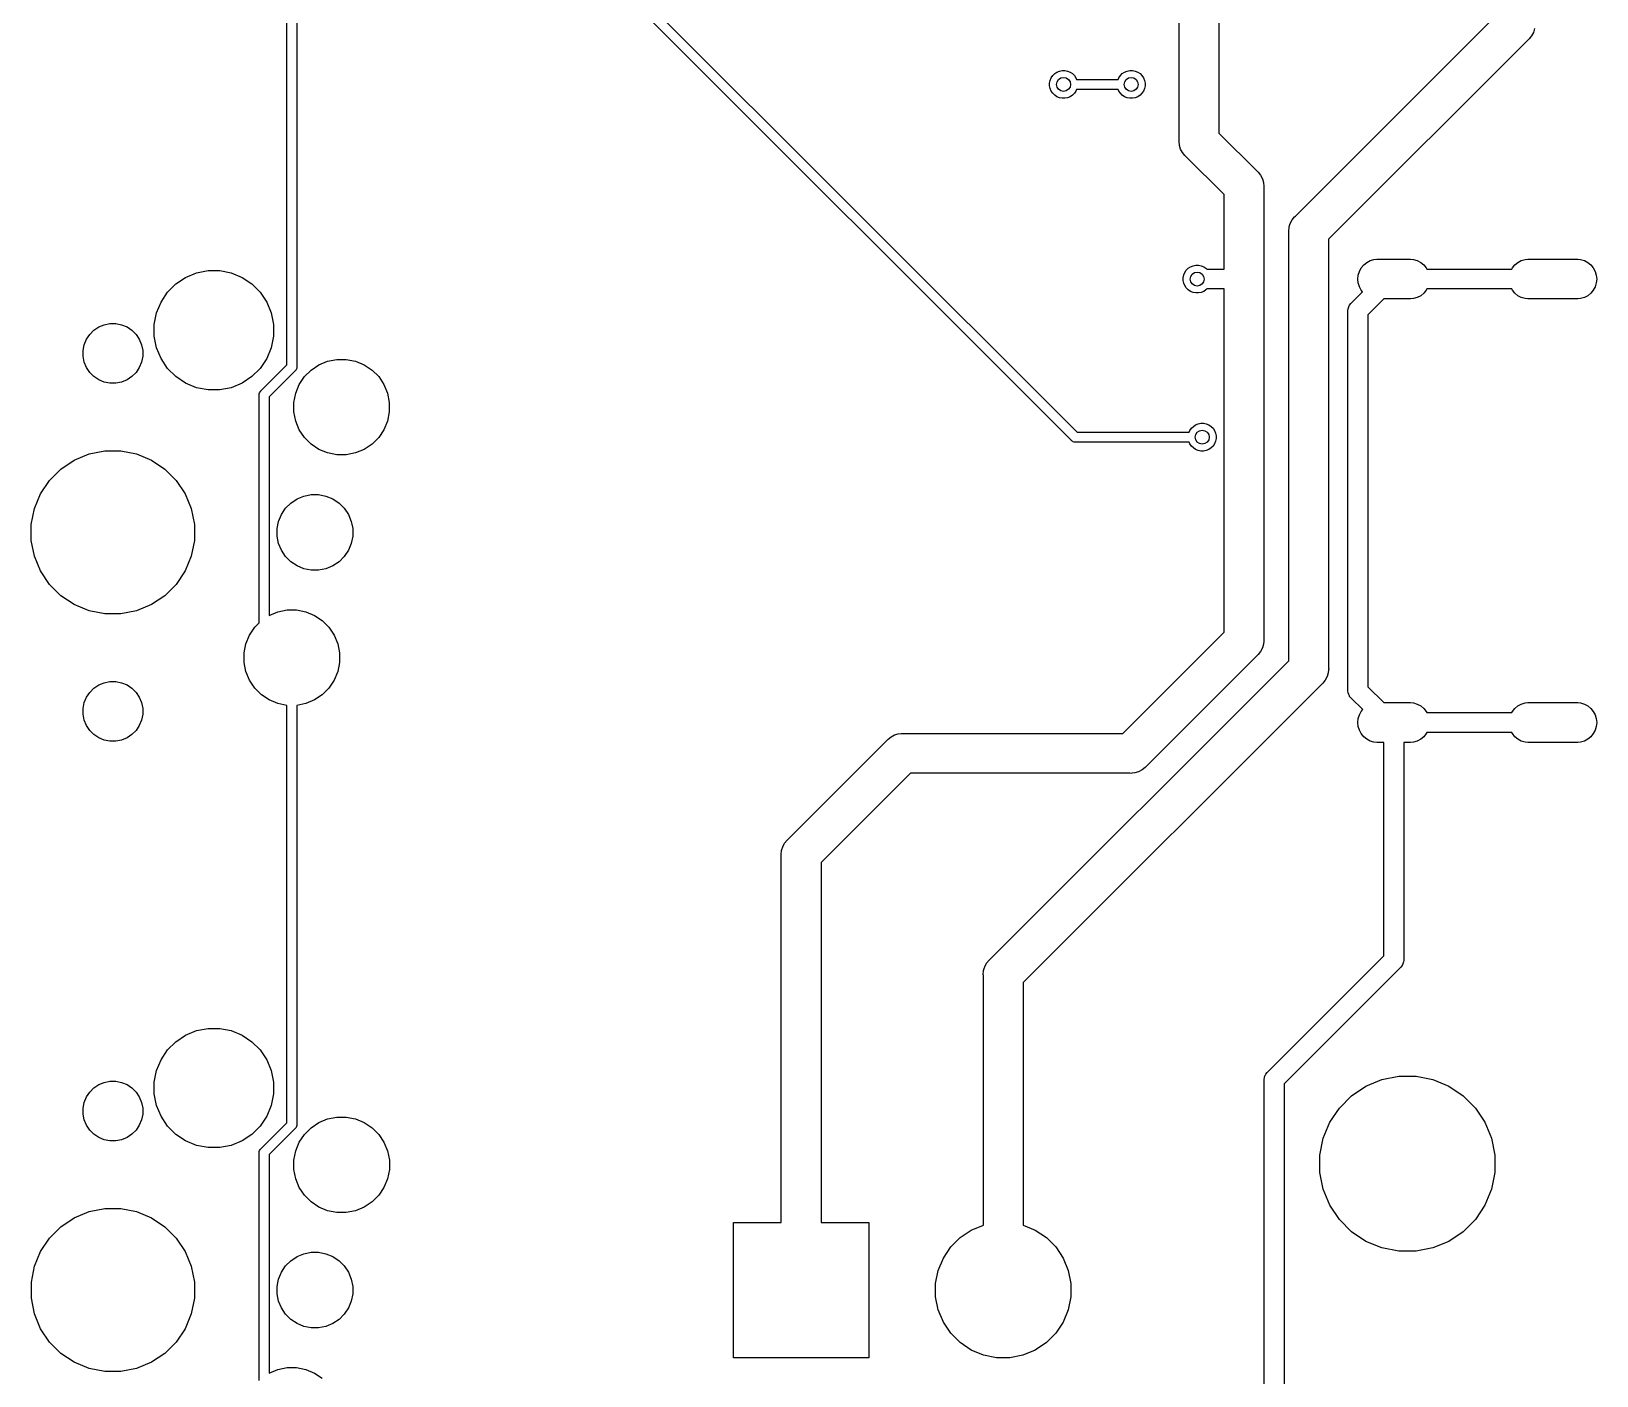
# Model space of a CAD drawing. Extents: x 52 to 337, y -159 to -34.
# Drawn here: x 297.99 to 337.34, y -108.52 to -74.71 of the extents above; entities that cross this region are included whole.
import ezdxf

# ---------------------------------------------------------------- set-up
doc = ezdxf.new("R2010")
doc.units = 0
doc.layers.add('BLACK', color=7, linetype='CONTINUOUS')

msp = doc.modelspace()

# ---------------------------------------------------------------- linework, layer by layer
at = {"layer": 'BLACK', "linetype": 'CONTINUOUS'}
for p, q in [((304.412, -83.1037), (304.412, -72.6111)), ((304.662, -72.6111), (304.662, -83.1494)), ((326.842, -76.5796), (326.843, -72.8375)), ((327.842, -72.8375), (327.842, -77.2758)), ((324.134, -85.0028), (312.923, -73.7923)), ((313.132, -73.6478), (324.278, -84.7938)), ((329.764, -79.3666), (334.788, -74.3429)), ((335.752, -74.7423), (335.705, -74.8291)), ((335.78, -74.648), (335.752, -74.7423)), ((335.624, -74.9209), (330.6, -79.9446)), ((335.643, -74.9053), (335.624, -74.9209)), ((335.705, -74.8291), (335.643, -74.9053)), ((323.587, -76.0155), (323.601, -75.9479)), ((323.601, -75.9479), (323.627, -75.8842)), ((323.627, -75.8842), (323.666, -75.8269)), ((323.666, -75.8269), (323.714, -75.7781)), ((323.714, -75.7781), (323.772, -75.7398)), ((323.772, -75.7398), (323.835, -75.7134)), ((323.835, -75.7134), (323.903, -75.7)), ((323.903, -75.7), (323.972, -75.7)), ((323.972, -75.7), (324.04, -75.7134)), ((324.04, -75.7134), (324.103, -75.7398)), ((324.103, -75.7398), (324.161, -75.7781)), ((324.161, -75.7781), (324.209, -75.8269)), ((324.209, -75.8269), (324.248, -75.8842)), ((324.248, -75.8842), (324.265, -75.925)), ((324.265, -75.925), (325.31, -75.925)), ((325.31, -75.925), (325.327, -75.8842)), ((325.327, -75.8842), (325.366, -75.8269)), ((325.366, -75.8269), (325.414, -75.7781)), ((325.414, -75.7781), (325.472, -75.7398)), ((325.472, -75.7398), (325.535, -75.7134)), ((325.535, -75.7134), (325.603, -75.7)), ((325.603, -75.7), (325.672, -75.7)), ((325.672, -75.7), (325.74, -75.7134)), ((325.74, -75.7134), (325.803, -75.7398)), ((325.803, -75.7398), (325.861, -75.7781)), ((325.861, -75.7781), (325.909, -75.8269)), ((325.909, -75.8269), (325.948, -75.8842)), ((325.948, -75.8842), (325.974, -75.9479)), ((325.974, -75.9479), (325.988, -76.0155)), ((323.587, -76.0845), (323.587, -76.0155)), ((323.601, -76.1521), (323.587, -76.0845)), ((323.627, -76.2158), (323.601, -76.1521)), ((323.666, -76.2731), (323.627, -76.2158)), ((323.714, -76.3219), (323.666, -76.2731)), ((323.772, -76.3602), (323.714, -76.3219)), ((324.161, -76.3219), (324.103, -76.3602)), ((324.209, -76.2731), (324.161, -76.3219)), ((324.248, -76.2158), (324.209, -76.2731)), ((324.265, -76.175), (324.248, -76.2158)), ((325.31, -76.175), (324.265, -76.175)), ((325.327, -76.2158), (325.31, -76.175)), ((325.366, -76.2731), (325.327, -76.2158)), ((325.414, -76.3219), (325.366, -76.2731)), ((325.472, -76.3602), (325.414, -76.3219)), ((325.861, -76.3219), (325.803, -76.3602)), ((325.909, -76.2731), (325.861, -76.3219)), ((325.948, -76.2158), (325.909, -76.2731)), ((325.974, -76.1521), (325.948, -76.2158)), ((325.988, -76.0845), (325.974, -76.1521)), ((325.988, -76.0155), (325.988, -76.0845)), ((323.835, -76.3865), (323.772, -76.3602)), ((323.903, -76.4), (323.835, -76.3865)), ((323.972, -76.4), (323.903, -76.4)), ((324.04, -76.3865), (323.972, -76.4)), ((324.103, -76.3602), (324.04, -76.3865)), ((325.535, -76.3865), (325.472, -76.3602)), ((325.603, -76.4), (325.535, -76.3865)), ((325.672, -76.4), (325.603, -76.4)), ((325.74, -76.3865), (325.672, -76.4)), ((325.803, -76.3602), (325.74, -76.3865)), ((326.842, -77.4584), (326.843, -76.5796)), ((326.843, -76.5796), (326.842, -76.5796)), ((326.84, -77.483), (326.842, -77.4584)), ((326.85, -77.581), (326.84, -77.483)), ((327.842, -77.2758), (328.81, -78.2431)), ((326.852, -77.5872), (326.85, -77.581)), ((326.878, -77.6752), (326.852, -77.5872)), ((326.925, -77.7621), (326.878, -77.6752)), ((326.987, -77.8382), (326.925, -77.7621)), ((327.006, -77.8539), (326.987, -77.8382)), ((327.974, -78.8211), (327.006, -77.8539)), ((328.81, -78.2431), (328.829, -78.2587)), ((328.829, -78.2587), (328.891, -78.3348)), ((328.891, -78.3348), (328.938, -78.4217)), ((328.938, -78.4217), (328.966, -78.516)), ((328.966, -78.516), (328.976, -78.614)), ((328.976, -78.614), (328.974, -78.6385)), ((328.974, -78.6385), (328.974, -90.0019)), ((327.974, -80.6937), (327.974, -78.8211)), ((329.636, -79.5452), (329.682, -79.4584)), ((329.682, -79.4584), (329.745, -79.3822)), ((329.745, -79.3822), (329.764, -79.3666)), ((329.598, -79.7375), (329.607, -79.6395)), ((329.6, -79.7621), (329.598, -79.7375)), ((329.6, -90.5391), (329.6, -79.7621)), ((329.607, -79.6395), (329.619, -79.5998)), ((329.619, -79.5998), (329.636, -79.5452)), ((330.6, -79.9446), (330.6, -90.7217)), ((327.022, -80.7206), (327.071, -80.6719)), ((327.071, -80.6719), (327.128, -80.6336)), ((327.128, -80.6336), (327.192, -80.6072)), ((327.192, -80.6072), (327.259, -80.5938)), ((327.259, -80.5938), (327.328, -80.5938)), ((327.328, -80.5938), (327.396, -80.6072)), ((327.396, -80.6072), (327.46, -80.6336)), ((327.46, -80.6336), (327.517, -80.6719)), ((327.517, -80.6719), (327.539, -80.6937)), ((331.373, -80.7515), (331.42, -80.6646)), ((331.42, -80.6646), (331.482, -80.5885)), ((331.482, -80.5885), (331.558, -80.526)), ((331.558, -80.526), (331.645, -80.4796)), ((331.645, -80.4796), (331.739, -80.451)), ((331.739, -80.451), (331.813, -80.4437)), ((331.813, -80.4437), (332.662, -80.4437)), ((332.662, -80.4437), (332.736, -80.451)), ((332.736, -80.451), (332.83, -80.4796)), ((332.83, -80.4796), (332.917, -80.526)), ((332.917, -80.526), (332.993, -80.5885)), ((332.993, -80.5885), (333.055, -80.6646)), ((333.055, -80.6646), (333.071, -80.6937)), ((335.204, -80.6937), (335.22, -80.6646)), ((335.22, -80.6646), (335.282, -80.5885)), ((335.282, -80.5885), (335.358, -80.526)), ((335.358, -80.526), (335.445, -80.4796)), ((335.445, -80.4796), (335.539, -80.451)), ((335.539, -80.451), (335.613, -80.4437)), ((335.613, -80.4437), (336.862, -80.4437)), ((336.862, -80.4437), (336.936, -80.451)), ((336.936, -80.451), (337.03, -80.4796)), ((337.03, -80.4796), (337.117, -80.526)), ((337.117, -80.526), (337.193, -80.5885)), ((337.193, -80.5885), (337.255, -80.6646)), ((337.255, -80.6646), (337.302, -80.7515)), ((301.621, -81.0674), (301.867, -80.9032)), ((301.867, -80.9032), (302.14, -80.7901)), ((302.14, -80.7901), (302.43, -80.7325)), ((302.43, -80.7325), (302.725, -80.7325)), ((302.725, -80.7325), (303.015, -80.7901)), ((303.015, -80.7901), (303.288, -80.9032)), ((303.288, -80.9032), (303.534, -81.0674)), ((326.944, -80.9093), (326.957, -80.8417)), ((326.944, -80.9782), (326.944, -80.9093)), ((326.957, -81.0458), (326.944, -80.9782)), ((326.957, -80.8417), (326.984, -80.778)), ((326.984, -81.1095), (326.957, -81.0458)), ((326.984, -80.778), (327.022, -80.7206)), ((327.539, -80.6937), (327.974, -80.6937)), ((331.335, -80.9437), (331.345, -80.8457)), ((331.345, -81.0418), (331.335, -80.9437)), ((331.345, -80.8457), (331.373, -80.7515)), ((331.373, -81.136), (331.345, -81.0418)), ((333.071, -80.6937), (335.204, -80.6937)), ((337.302, -80.7515), (337.33, -80.8457)), ((337.33, -81.0418), (337.302, -81.136)), ((337.33, -80.8457), (337.34, -80.9437)), ((337.34, -80.9437), (337.33, -81.0418)), ((301.248, -81.522), (301.412, -81.2763)), ((301.412, -81.2763), (301.621, -81.0674)), ((303.534, -81.0674), (303.743, -81.2763)), ((303.743, -81.2763), (303.907, -81.522)), ((327.022, -81.1669), (326.984, -81.1095)), ((327.071, -81.2156), (327.022, -81.1669)), ((327.128, -81.2539), (327.071, -81.2156)), ((327.192, -81.2803), (327.128, -81.2539)), ((327.259, -81.2938), (327.192, -81.2803)), ((327.328, -81.2938), (327.259, -81.2938)), ((327.396, -81.2803), (327.328, -81.2938)), ((327.46, -81.2539), (327.396, -81.2803)), ((327.517, -81.2156), (327.46, -81.2539)), ((327.539, -81.1937), (327.517, -81.2156)), ((327.974, -81.1937), (327.539, -81.1937)), ((327.974, -89.8194), (327.974, -81.1937)), ((331.169, -81.5521), (331.455, -81.2662)), ((331.42, -81.2229), (331.373, -81.136)), ((331.455, -81.2662), (331.42, -81.2229)), ((331.985, -81.4437), (331.587, -81.8411)), ((332.662, -81.4437), (331.985, -81.4437)), ((332.736, -81.4365), (332.662, -81.4437)), ((332.83, -81.4079), (332.736, -81.4365)), ((332.917, -81.3615), (332.83, -81.4079)), ((332.993, -81.299), (332.917, -81.3615)), ((333.055, -81.2229), (332.993, -81.299)), ((333.071, -81.1937), (333.055, -81.2229)), ((335.204, -81.1937), (333.071, -81.1937)), ((335.22, -81.2229), (335.204, -81.1937)), ((335.282, -81.299), (335.22, -81.2229)), ((335.358, -81.3615), (335.282, -81.299)), ((335.445, -81.4079), (335.358, -81.3615)), ((335.539, -81.4365), (335.445, -81.4079)), ((335.613, -81.4437), (335.539, -81.4365)), ((336.862, -81.4437), (335.613, -81.4437)), ((336.936, -81.4365), (336.862, -81.4437)), ((337.03, -81.4079), (336.936, -81.4365)), ((337.117, -81.3615), (337.03, -81.4079)), ((337.193, -81.299), (337.117, -81.3615)), ((337.255, -81.2229), (337.193, -81.299)), ((337.302, -81.136), (337.255, -81.2229)), ((301.077, -82.0848), (301.135, -81.795)), ((301.135, -81.795), (301.248, -81.522)), ((303.907, -81.522), (304.02, -81.795)), ((304.02, -81.795), (304.077, -82.0848)), ((331.086, -81.7376), (331.091, -81.6886)), ((331.087, -81.7498), (331.086, -81.7376)), ((331.087, -91.2835), (331.087, -81.7498)), ((331.091, -81.6886), (331.105, -81.6414)), ((331.105, -81.6414), (331.129, -81.598)), ((331.105, -81.6414), (331.105, -81.6414)), ((331.129, -81.598), (331.16, -81.5599)), ((331.16, -81.5599), (331.169, -81.5521)), ((331.587, -81.8411), (331.587, -91.1922)), ((299.455, -82.3344), (299.559, -82.2299)), ((299.559, -82.2299), (299.682, -82.1479)), ((299.682, -82.1479), (299.819, -82.0913)), ((299.819, -82.0913), (299.964, -82.0625)), ((299.964, -82.0625), (300.111, -82.0625)), ((300.111, -82.0625), (300.256, -82.0913)), ((300.256, -82.0913), (300.393, -82.1479)), ((300.393, -82.1479), (300.516, -82.2299)), ((300.516, -82.2299), (300.62, -82.3344)), ((301.077, -82.3802), (301.077, -82.0848)), ((304.077, -82.0848), (304.077, -82.3802)), ((299.287, -82.7386), (299.316, -82.5937)), ((299.316, -82.5937), (299.373, -82.4572)), ((299.373, -82.4572), (299.455, -82.3344)), ((300.62, -82.3344), (300.702, -82.4572)), ((300.702, -82.4572), (300.759, -82.5937)), ((300.759, -82.5937), (300.787, -82.7386)), ((301.135, -82.67), (301.077, -82.3802)), ((304.077, -82.3802), (304.02, -82.67)), ((299.287, -82.8864), (299.287, -82.7386)), ((299.316, -83.0313), (299.287, -82.8864)), ((299.373, -83.1678), (299.316, -83.0313)), ((300.759, -83.0313), (300.702, -83.1678)), ((300.787, -82.8864), (300.759, -83.0313)), ((300.787, -82.7386), (300.787, -82.8864)), ((301.248, -82.943), (301.135, -82.67)), ((301.412, -83.1887), (301.248, -82.943)), ((303.907, -82.943), (303.743, -83.1887)), ((304.02, -82.67), (303.907, -82.943)), ((305.219, -83.0991), (305.437, -83.0086)), ((305.437, -83.0086), (305.669, -82.9625)), ((305.669, -82.9625), (305.906, -82.9625)), ((305.906, -82.9625), (306.138, -83.0086)), ((306.138, -83.0086), (306.356, -83.0991)), ((299.455, -83.2906), (299.373, -83.1678)), ((299.559, -83.3951), (299.455, -83.2906)), ((299.682, -83.4771), (299.559, -83.3951)), ((300.516, -83.3951), (300.393, -83.4771)), ((300.62, -83.2906), (300.516, -83.3951)), ((300.702, -83.1678), (300.62, -83.2906)), ((301.621, -83.3976), (301.412, -83.1887)), ((301.867, -83.5618), (301.621, -83.3976)), ((303.534, -83.3976), (303.288, -83.5618)), ((303.743, -83.1887), (303.534, -83.3976)), ((303.758, -83.7578), (304.412, -83.1037)), ((304.622, -83.2482), (303.967, -83.9023)), ((304.626, -83.2443), (304.622, -83.2482)), ((304.634, -83.2347), (304.626, -83.2443)), ((304.642, -83.2253), (304.634, -83.2347)), ((304.654, -83.2036), (304.642, -83.2253)), ((304.661, -83.18), (304.654, -83.2006)), ((304.654, -83.2006), (304.654, -83.2036)), ((304.662, -83.1616), (304.661, -83.18)), ((304.662, -83.1494), (304.663, -83.1555)), ((304.663, -83.1555), (304.662, -83.1616)), ((304.662, -83.1616), (304.662, -83.1616)), ((304.724, -83.5941), (304.855, -83.3975)), ((304.855, -83.3975), (305.023, -83.2304)), ((305.023, -83.2304), (305.219, -83.0991)), ((306.356, -83.0991), (306.552, -83.2304)), ((306.552, -83.2304), (306.72, -83.3975)), ((306.72, -83.3975), (306.851, -83.5941)), ((299.819, -83.5337), (299.682, -83.4771)), ((299.964, -83.5625), (299.819, -83.5337)), ((300.111, -83.5625), (299.964, -83.5625)), ((300.256, -83.5337), (300.111, -83.5625)), ((300.393, -83.4771), (300.256, -83.5337)), ((302.14, -83.6749), (301.867, -83.5618)), ((302.43, -83.7325), (302.14, -83.6749)), ((302.725, -83.7325), (302.43, -83.7325)), ((303.015, -83.6749), (302.725, -83.7325)), ((303.288, -83.5618), (303.015, -83.6749)), ((303.719, -83.826), (303.726, -83.8024)), ((303.726, -83.8024), (303.738, -83.7807)), ((303.738, -83.7807), (303.754, -83.7617)), ((303.754, -83.7617), (303.758, -83.7578)), ((304.587, -84.0443), (304.634, -83.8125)), ((304.634, -83.8125), (304.724, -83.5941)), ((306.851, -83.5941), (306.941, -83.8125)), ((306.941, -83.8125), (306.987, -84.0443)), ((303.717, -83.8444), (303.719, -83.826)), ((303.717, -83.8505), (303.717, -83.8444)), ((303.717, -83.8444), (303.717, -83.8444)), ((303.717, -83.8566), (303.717, -83.8505)), ((303.717, -89.5854), (303.717, -83.8566)), ((303.967, -83.9023), (303.967, -89.4001)), ((304.587, -84.2807), (304.587, -84.0443)), ((306.987, -84.0443), (306.987, -84.2807)), ((304.634, -84.5125), (304.587, -84.2807)), ((304.724, -84.7309), (304.634, -84.5125)), ((306.941, -84.5125), (306.851, -84.7309)), ((306.987, -84.2807), (306.941, -84.5125)), ((327.2, -84.6469), (327.258, -84.6086)), ((327.258, -84.6086), (327.321, -84.5822)), ((327.321, -84.5822), (327.389, -84.5687)), ((327.389, -84.5687), (327.458, -84.5687)), ((327.458, -84.5687), (327.526, -84.5822)), ((327.526, -84.5822), (327.589, -84.6086)), ((327.589, -84.6086), (327.647, -84.6469)), ((304.855, -84.9275), (304.724, -84.7309)), ((305.023, -85.0946), (304.855, -84.9275)), ((306.72, -84.9275), (306.552, -85.0946)), ((306.851, -84.7309), (306.72, -84.9275)), ((324.278, -84.7938), (327.096, -84.7938)), ((327.096, -84.7938), (327.113, -84.753)), ((327.113, -84.753), (327.152, -84.6956)), ((327.152, -84.6956), (327.2, -84.6469)), ((327.647, -84.6469), (327.695, -84.6956)), ((327.695, -84.6956), (327.734, -84.753)), ((327.734, -84.753), (327.76, -84.8167)), ((327.76, -84.8167), (327.774, -84.8843)), ((327.774, -84.9532), (327.76, -85.0208)), ((327.774, -84.8843), (327.774, -84.9532)), ((299.066, -85.4958), (299.44, -85.3413)), ((299.44, -85.3413), (299.836, -85.2625)), ((299.836, -85.2625), (300.239, -85.2625)), ((300.239, -85.2625), (300.635, -85.3413)), ((300.635, -85.3413), (301.009, -85.4958)), ((305.219, -85.2259), (305.023, -85.0946)), ((305.437, -85.3164), (305.219, -85.2259)), ((305.669, -85.3625), (305.437, -85.3164)), ((305.906, -85.3625), (305.669, -85.3625)), ((306.138, -85.3164), (305.906, -85.3625)), ((306.356, -85.2259), (306.138, -85.3164)), ((306.552, -85.0946), (306.356, -85.2259)), ((324.138, -85.0076), (324.134, -85.0028)), ((324.143, -85.0115), (324.138, -85.0076)), ((324.157, -85.0232), (324.143, -85.0115)), ((324.171, -85.0307), (324.157, -85.0232)), ((324.179, -85.0348), (324.171, -85.0307)), ((324.202, -85.0419), (324.179, -85.0348)), ((324.221, -85.0438), (324.202, -85.0419)), ((324.227, -85.0444), (324.221, -85.0438)), ((324.221, -85.0438), (324.221, -85.0438)), ((324.233, -85.0438), (324.227, -85.0444)), ((327.096, -85.0438), (324.233, -85.0438)), ((327.113, -85.0845), (327.096, -85.0438)), ((327.152, -85.1419), (327.113, -85.0845)), ((327.2, -85.1906), (327.152, -85.1419)), ((327.258, -85.2289), (327.2, -85.1906)), ((327.321, -85.2553), (327.258, -85.2289)), ((327.389, -85.2687), (327.321, -85.2553)), ((327.458, -85.2687), (327.389, -85.2687)), ((327.526, -85.2553), (327.458, -85.2687)), ((327.589, -85.2289), (327.526, -85.2553)), ((327.647, -85.1906), (327.589, -85.2289)), ((327.695, -85.1419), (327.647, -85.1906)), ((327.734, -85.0845), (327.695, -85.1419)), ((327.76, -85.0208), (327.734, -85.0845)), ((298.445, -86.0057), (298.731, -85.7202)), ((298.731, -85.7202), (299.066, -85.4958)), ((301.009, -85.4958), (301.344, -85.7202)), ((301.344, -85.7202), (301.63, -86.0057)), ((298.221, -86.3415), (298.445, -86.0057)), ((301.63, -86.0057), (301.854, -86.3415)), ((298.066, -86.7145), (298.221, -86.3415)), ((301.854, -86.3415), (302.009, -86.7145)), ((304.38, -86.7069), (304.512, -86.5746)), ((304.512, -86.5746), (304.668, -86.4706)), ((304.668, -86.4706), (304.84, -86.399)), ((304.84, -86.399), (305.024, -86.3625)), ((305.024, -86.3625), (305.211, -86.3625)), ((305.211, -86.3625), (305.395, -86.399)), ((305.395, -86.399), (305.567, -86.4706)), ((305.567, -86.4706), (305.723, -86.5746)), ((305.723, -86.5746), (305.855, -86.7069)), ((297.987, -87.1106), (298.066, -86.7145)), ((302.009, -86.7145), (302.087, -87.1106)), ((304.204, -87.0354), (304.276, -86.8625)), ((304.276, -86.8625), (304.38, -86.7069)), ((305.855, -86.7069), (305.959, -86.8625)), ((305.959, -86.8625), (306.031, -87.0354)), ((297.987, -87.5144), (297.987, -87.1106)), ((302.087, -87.1106), (302.087, -87.5144)), ((304.167, -87.2189), (304.204, -87.0354)), ((304.167, -87.4061), (304.167, -87.2189)), ((306.031, -87.0354), (306.067, -87.2189)), ((306.067, -87.2189), (306.067, -87.4061)), ((298.066, -87.9105), (297.987, -87.5144)), ((302.087, -87.5144), (302.009, -87.9105)), ((304.204, -87.5896), (304.167, -87.4061)), ((304.276, -87.7625), (304.204, -87.5896)), ((306.031, -87.5896), (305.959, -87.7625)), ((306.067, -87.4061), (306.031, -87.5896)), ((298.221, -88.2835), (298.066, -87.9105)), ((302.009, -87.9105), (301.854, -88.2835)), ((304.38, -87.9181), (304.276, -87.7625)), ((304.512, -88.0504), (304.38, -87.9181)), ((304.668, -88.1544), (304.512, -88.0504)), ((305.723, -88.0504), (305.567, -88.1544)), ((305.855, -87.9181), (305.723, -88.0504)), ((305.959, -87.7625), (305.855, -87.9181)), ((298.445, -88.6193), (298.221, -88.2835)), ((301.854, -88.2835), (301.63, -88.6193)), ((304.84, -88.226), (304.668, -88.1544)), ((305.024, -88.2625), (304.84, -88.226)), ((305.211, -88.2625), (305.024, -88.2625)), ((305.395, -88.226), (305.211, -88.2625)), ((305.567, -88.1544), (305.395, -88.226)), ((298.731, -88.9048), (298.445, -88.6193)), ((299.066, -89.1292), (298.731, -88.9048)), ((301.344, -88.9048), (301.009, -89.1292)), ((301.63, -88.6193), (301.344, -88.9048)), ((299.44, -89.2837), (299.066, -89.1292)), ((299.836, -89.3625), (299.44, -89.2837)), ((300.635, -89.2837), (300.239, -89.3625)), ((301.009, -89.1292), (300.635, -89.2837)), ((303.969, -89.3991), (304.187, -89.3086)), ((304.187, -89.3086), (304.419, -89.2625)), ((304.419, -89.2625), (304.656, -89.2625)), ((304.656, -89.2625), (304.888, -89.3086)), ((304.888, -89.3086), (305.106, -89.3991)), ((300.239, -89.3625), (299.836, -89.3625)), ((303.474, -89.8941), (303.605, -89.6975)), ((303.605, -89.6975), (303.717, -89.5854)), ((303.967, -89.4001), (303.969, -89.3991)), ((305.106, -89.3991), (305.302, -89.5304)), ((305.302, -89.5304), (305.47, -89.6975)), ((305.47, -89.6975), (305.601, -89.8941)), ((303.337, -90.3443), (303.384, -90.1125)), ((303.384, -90.1125), (303.474, -89.8941)), ((305.601, -89.8941), (305.691, -90.1125)), ((305.691, -90.1125), (305.737, -90.3443)), ((325.424, -92.3687), (327.974, -89.8194)), ((328.974, -90.051), (328.966, -90.1245)), ((328.974, -90.0019), (328.976, -90.0265)), ((328.976, -90.0265), (328.974, -90.051)), ((303.337, -90.5807), (303.337, -90.3443)), ((305.737, -90.3443), (305.737, -90.5807)), ((328.81, -90.3974), (326.002, -93.2049)), ((328.829, -90.3817), (328.81, -90.3974)), ((328.891, -90.3056), (328.829, -90.3817)), ((328.938, -90.2187), (328.891, -90.3056)), ((328.966, -90.1245), (328.938, -90.2187)), ((303.384, -90.8125), (303.337, -90.5807)), ((303.474, -91.0309), (303.384, -90.8125)), ((305.691, -90.8125), (305.601, -91.0309)), ((305.737, -90.5807), (305.691, -90.8125)), ((322.085, -98.0541), (329.6, -90.5391)), ((330.593, -90.8443), (330.564, -90.9385)), ((330.6, -90.7708), (330.593, -90.8443)), ((330.6, -90.7217), (330.602, -90.7463)), ((330.602, -90.7463), (330.6, -90.7708)), ((330.6, -90.7708), (330.6, -90.7708)), ((299.455, -91.3344), (299.559, -91.2299)), ((299.559, -91.2299), (299.682, -91.1479)), ((299.682, -91.1479), (299.819, -91.0913)), ((299.819, -91.0913), (299.964, -91.0625)), ((299.964, -91.0625), (300.111, -91.0625)), ((300.111, -91.0625), (300.256, -91.0913)), ((300.256, -91.0913), (300.393, -91.1479)), ((300.393, -91.1479), (300.516, -91.2299)), ((300.516, -91.2299), (300.62, -91.3344)), ((303.605, -91.2275), (303.474, -91.0309)), ((303.773, -91.3946), (303.605, -91.2275)), ((305.47, -91.2275), (305.302, -91.3946)), ((305.601, -91.0309), (305.47, -91.2275)), ((330.436, -91.1172), (322.921, -98.6321)), ((330.455, -91.1015), (330.436, -91.1172)), ((330.518, -91.0254), (330.455, -91.1015)), ((330.564, -90.9385), (330.518, -91.0254)), ((331.086, -91.2958), (331.087, -91.2835)), ((331.091, -91.3448), (331.086, -91.2958)), ((331.587, -91.1922), (331.989, -91.5938)), ((299.287, -91.7386), (299.316, -91.5937)), ((299.316, -91.5937), (299.373, -91.4572)), ((299.373, -91.4572), (299.455, -91.3344)), ((300.62, -91.3344), (300.702, -91.4572)), ((300.702, -91.4572), (300.759, -91.5937)), ((300.759, -91.5937), (300.787, -91.7386)), ((303.969, -91.5259), (303.773, -91.3946)), ((304.187, -91.6164), (303.969, -91.5259)), ((304.413, -91.6611), (304.187, -91.6164)), ((304.413, -102.154), (304.413, -91.6611)), ((304.888, -91.6164), (304.663, -91.6611)), ((304.663, -91.6611), (304.663, -102.199)), ((305.106, -91.5259), (304.888, -91.6164)), ((305.302, -91.3946), (305.106, -91.5259)), ((331.105, -91.3919), (331.091, -91.3448)), ((331.123, -91.4248), (331.105, -91.3919)), ((331.129, -91.4354), (331.123, -91.4248)), ((331.16, -91.4734), (331.129, -91.4354)), ((331.169, -91.4813), (331.16, -91.4734)), ((331.457, -91.769), (331.169, -91.4813)), ((331.989, -91.5938), (332.662, -91.5938)), ((332.662, -91.5938), (332.736, -91.601)), ((332.736, -91.601), (332.83, -91.6296)), ((332.83, -91.6296), (332.917, -91.676)), ((332.917, -91.676), (332.993, -91.7385)), ((335.282, -91.7385), (335.358, -91.676)), ((335.358, -91.676), (335.445, -91.6296)), ((335.445, -91.6296), (335.539, -91.601)), ((335.539, -91.601), (335.613, -91.5938)), ((335.613, -91.5938), (336.862, -91.5938)), ((336.862, -91.5938), (336.936, -91.601)), ((336.936, -91.601), (337.03, -91.6296)), ((337.03, -91.6296), (337.117, -91.676)), ((337.117, -91.676), (337.193, -91.7385)), ((299.287, -91.8864), (299.287, -91.7386)), ((299.316, -92.0313), (299.287, -91.8864)), ((299.373, -92.1678), (299.316, -92.0313)), ((300.759, -92.0313), (300.702, -92.1678)), ((300.787, -91.8864), (300.759, -92.0313)), ((300.787, -91.7386), (300.787, -91.8864)), ((331.335, -92.0938), (331.345, -91.9957)), ((331.345, -91.9957), (331.373, -91.9015)), ((331.373, -91.9015), (331.42, -91.8146)), ((331.42, -91.8146), (331.457, -91.769)), ((332.993, -91.7385), (333.055, -91.8146)), ((333.055, -91.8146), (333.071, -91.8438)), ((333.071, -91.8438), (335.204, -91.8438)), ((335.204, -91.8438), (335.22, -91.8146)), ((335.22, -91.8146), (335.282, -91.7385)), ((337.193, -91.7385), (337.255, -91.8146)), ((337.255, -91.8146), (337.302, -91.9015)), ((337.302, -91.9015), (337.33, -91.9957)), ((337.33, -91.9957), (337.34, -92.0938)), ((299.455, -92.2906), (299.373, -92.1678)), ((299.559, -92.3951), (299.455, -92.2906)), ((299.682, -92.4771), (299.559, -92.3951)), ((299.819, -92.5337), (299.682, -92.4771)), ((300.393, -92.4771), (300.256, -92.5337)), ((300.516, -92.3951), (300.393, -92.4771)), ((300.62, -92.2906), (300.516, -92.3951)), ((300.702, -92.1678), (300.62, -92.2906)), ((319.526, -92.5135), (319.602, -92.451)), ((319.602, -92.451), (319.689, -92.4046)), ((319.689, -92.4046), (319.783, -92.376)), ((319.783, -92.376), (319.857, -92.3687)), ((319.857, -92.3687), (319.881, -92.3663)), ((319.857, -92.3687), (319.857, -92.3687)), ((319.881, -92.3663), (319.906, -92.3687)), ((319.906, -92.3687), (325.424, -92.3687)), ((331.345, -92.1918), (331.335, -92.0938)), ((331.373, -92.286), (331.345, -92.1918)), ((331.42, -92.3729), (331.373, -92.286)), ((331.482, -92.449), (331.42, -92.3729)), ((331.558, -92.5115), (331.482, -92.449)), ((332.993, -92.449), (332.917, -92.5115)), ((333.055, -92.3729), (332.993, -92.449)), ((333.071, -92.3438), (333.055, -92.3729)), ((335.204, -92.3438), (333.071, -92.3438)), ((335.22, -92.3729), (335.204, -92.3438)), ((335.282, -92.449), (335.22, -92.3729)), ((335.358, -92.5115), (335.282, -92.449)), ((337.193, -92.449), (337.117, -92.5115)), ((337.255, -92.3729), (337.193, -92.449)), ((337.302, -92.286), (337.255, -92.3729)), ((337.33, -92.1918), (337.302, -92.286)), ((337.34, -92.0938), (337.33, -92.1918)), ((299.964, -92.5625), (299.819, -92.5337)), ((300.111, -92.5625), (299.964, -92.5625)), ((300.256, -92.5337), (300.111, -92.5625)), ((317.005, -95.0378), (319.51, -92.5326)), ((319.51, -92.5326), (319.526, -92.5135)), ((331.645, -92.5579), (331.558, -92.5115)), ((331.739, -92.5865), (331.645, -92.5579)), ((331.813, -92.5938), (331.739, -92.5865)), ((331.988, -92.5938), (331.813, -92.5938)), ((331.988, -97.9612), (331.988, -92.5938)), ((332.662, -92.5938), (332.488, -92.5938)), ((332.488, -92.5938), (332.488, -98.0524)), ((332.736, -92.5865), (332.662, -92.5938)), ((332.83, -92.5579), (332.736, -92.5865)), ((332.917, -92.5115), (332.83, -92.5579)), ((335.445, -92.5579), (335.358, -92.5115)), ((335.539, -92.5865), (335.445, -92.5579)), ((335.613, -92.5938), (335.539, -92.5865)), ((336.862, -92.5938), (335.613, -92.5938)), ((336.936, -92.5865), (336.862, -92.5938)), ((337.03, -92.5579), (336.936, -92.5865)), ((337.117, -92.5115), (337.03, -92.5579)), ((325.987, -93.224), (325.91, -93.2865)), ((326.002, -93.2049), (325.987, -93.224)), ((320.088, -93.3687), (317.841, -95.6159)), ((325.607, -93.3687), (320.088, -93.3687)), ((325.631, -93.3712), (325.607, -93.3687)), ((325.656, -93.3687), (325.631, -93.3712)), ((325.729, -93.3615), (325.656, -93.3687)), ((325.824, -93.3329), (325.729, -93.3615)), ((325.91, -93.2865), (325.824, -93.3329)), ((316.857, -95.2821), (316.877, -95.2165)), ((316.877, -95.2165), (316.924, -95.1296)), ((316.924, -95.1296), (316.986, -95.0535)), ((316.986, -95.0535), (317.005, -95.0378)), ((316.839, -95.4087), (316.848, -95.3107)), ((316.841, -95.4333), (316.839, -95.4087)), ((316.841, -104.662), (316.841, -95.4333)), ((316.848, -95.3107), (316.857, -95.2821)), ((317.841, -95.6159), (317.841, -104.662)), ((329.063, -100.885), (331.988, -97.9612)), ((321.919, -98.425), (321.928, -98.327)), ((321.928, -98.327), (321.95, -98.2552)), ((321.95, -98.2552), (321.957, -98.2327)), ((321.957, -98.2327), (322.004, -98.1459)), ((322.004, -98.1459), (322.066, -98.0697)), ((322.066, -98.0697), (322.085, -98.0541)), ((332.406, -98.2502), (329.481, -101.175)), ((332.415, -98.2423), (332.406, -98.2502)), ((332.446, -98.2043), (332.415, -98.2423)), ((332.47, -98.1608), (332.446, -98.2043)), ((332.484, -98.1137), (332.47, -98.1608)), ((332.488, -98.077), (332.484, -98.1137)), ((332.488, -98.0524), (332.489, -98.0647)), ((332.489, -98.0647), (332.488, -98.077)), ((321.921, -98.4496), (321.919, -98.425)), ((321.921, -104.73), (321.921, -98.4496)), ((322.921, -98.6321), (322.921, -104.73)), ((301.621, -100.117), (301.867, -99.9532)), ((301.867, -99.9532), (302.14, -99.8401)), ((302.14, -99.8401), (302.43, -99.7825)), ((302.43, -99.7825), (302.725, -99.7825)), ((302.725, -99.7825), (303.015, -99.8401)), ((303.015, -99.8401), (303.288, -99.9532)), ((303.288, -99.9532), (303.534, -100.117)), ((301.248, -100.572), (301.412, -100.326)), ((301.412, -100.326), (301.621, -100.117)), ((303.534, -100.117), (303.743, -100.326)), ((303.743, -100.326), (303.907, -100.572)), ((301.135, -100.845), (301.248, -100.572)), ((303.907, -100.572), (304.02, -100.845)), ((299.819, -101.141), (299.964, -101.112)), ((299.964, -101.112), (300.111, -101.112)), ((300.111, -101.112), (300.256, -101.141)), ((301.077, -101.135), (301.135, -100.845)), ((301.077, -101.43), (301.077, -101.135)), ((304.02, -100.845), (304.077, -101.135)), ((304.077, -101.135), (304.077, -101.43)), ((328.98, -101.071), (328.985, -101.022)), ((328.981, -101.083), (328.98, -101.071)), ((328.981, -112.8), (328.981, -101.083)), ((328.985, -101.022), (328.999, -100.975)), ((328.999, -100.975), (329.002, -100.97)), ((329.002, -100.97), (329.022, -100.931)), ((329.022, -100.931), (329.054, -100.893)), ((329.054, -100.893), (329.063, -100.885)), ((331.539, -101.238), (331.94, -101.072)), ((331.94, -101.072), (332.365, -100.987)), ((332.365, -100.987), (332.798, -100.987)), ((332.798, -100.987), (333.223, -101.072)), ((333.223, -101.072), (333.623, -101.238)), ((299.316, -101.644), (299.373, -101.507)), ((299.373, -101.507), (299.455, -101.384)), ((299.455, -101.384), (299.559, -101.28)), ((299.559, -101.28), (299.682, -101.198)), ((299.682, -101.198), (299.819, -101.141)), ((300.256, -101.141), (300.393, -101.198)), ((300.393, -101.198), (300.516, -101.28)), ((300.516, -101.28), (300.62, -101.384)), ((300.62, -101.384), (300.702, -101.507)), ((300.702, -101.507), (300.759, -101.644)), ((301.135, -101.72), (301.077, -101.43)), ((304.077, -101.43), (304.02, -101.72)), ((329.481, -101.175), (329.481, -112.8)), ((330.872, -101.785), (331.179, -101.479)), ((331.179, -101.479), (331.539, -101.238)), ((333.623, -101.238), (333.984, -101.479)), ((333.984, -101.479), (334.29, -101.785)), ((299.287, -101.789), (299.316, -101.644)), ((299.287, -101.936), (299.287, -101.789)), ((300.759, -101.644), (300.787, -101.789)), ((300.787, -101.789), (300.787, -101.936)), ((301.248, -101.993), (301.135, -101.72)), ((304.02, -101.72), (303.907, -101.993)), ((330.632, -102.145), (330.872, -101.785)), ((334.29, -101.785), (334.531, -102.145)), ((299.316, -102.081), (299.287, -101.936)), ((299.373, -102.218), (299.316, -102.081)), ((299.455, -102.341), (299.373, -102.218)), ((300.702, -102.218), (300.62, -102.341)), ((300.759, -102.081), (300.702, -102.218)), ((300.787, -101.936), (300.759, -102.081)), ((301.412, -102.239), (301.248, -101.993)), ((301.621, -102.448), (301.412, -102.239)), ((303.743, -102.239), (303.534, -102.448)), ((303.907, -101.993), (303.743, -102.239)), ((303.758, -102.808), (304.413, -102.154)), ((304.622, -102.298), (303.967, -102.952)), ((304.626, -102.294), (304.622, -102.298)), ((304.638, -102.28), (304.626, -102.294)), ((304.642, -102.275), (304.638, -102.28)), ((304.654, -102.254), (304.642, -102.275)), ((304.657, -102.243), (304.654, -102.254)), ((304.661, -102.23), (304.657, -102.243)), ((304.663, -102.212), (304.661, -102.23)), ((304.663, -102.199), (304.663, -102.205)), ((304.663, -102.205), (304.663, -102.212)), ((304.663, -102.212), (304.663, -102.212)), ((304.855, -102.448), (305.023, -102.28)), ((305.023, -102.28), (305.219, -102.149)), ((305.219, -102.149), (305.437, -102.059)), ((305.437, -102.059), (305.669, -102.012)), ((305.669, -102.012), (305.906, -102.012)), ((305.906, -102.012), (306.138, -102.059)), ((306.138, -102.059), (306.356, -102.149)), ((306.356, -102.149), (306.552, -102.28)), ((306.552, -102.28), (306.72, -102.448)), ((330.466, -102.546), (330.632, -102.145)), ((334.531, -102.145), (334.697, -102.546)), ((299.559, -102.445), (299.455, -102.341)), ((299.682, -102.527), (299.559, -102.445)), ((299.819, -102.584), (299.682, -102.527)), ((299.964, -102.612), (299.819, -102.584)), ((300.111, -102.612), (299.964, -102.612)), ((300.256, -102.584), (300.111, -102.612)), ((300.393, -102.527), (300.256, -102.584)), ((300.516, -102.445), (300.393, -102.527)), ((300.62, -102.341), (300.516, -102.445)), ((301.867, -102.612), (301.621, -102.448)), ((302.14, -102.725), (301.867, -102.612)), ((303.288, -102.612), (303.015, -102.725)), ((303.534, -102.448), (303.288, -102.612)), ((304.634, -102.862), (304.724, -102.644)), ((304.724, -102.644), (304.855, -102.448)), ((306.72, -102.448), (306.851, -102.644)), ((306.851, -102.644), (306.941, -102.862)), ((330.381, -102.971), (330.466, -102.546)), ((334.697, -102.546), (334.781, -102.971)), ((302.43, -102.782), (302.14, -102.725)), ((302.725, -102.782), (302.43, -102.782)), ((303.015, -102.725), (302.725, -102.782)), ((303.717, -102.894), (303.719, -102.876)), ((303.717, -102.9), (303.717, -102.894)), ((303.717, -102.894), (303.717, -102.894)), ((303.717, -102.907), (303.717, -102.9)), ((303.718, -108.635), (303.717, -102.907)), ((303.719, -102.876), (303.726, -102.852)), ((303.726, -102.852), (303.738, -102.831)), ((303.738, -102.831), (303.754, -102.812)), ((303.754, -102.812), (303.758, -102.808)), ((303.967, -102.952), (303.967, -108.45)), ((304.587, -103.094), (304.634, -102.862)), ((304.587, -103.331), (304.587, -103.094)), ((306.941, -102.862), (306.988, -103.094)), ((306.988, -103.094), (306.988, -103.331)), ((330.381, -103.404), (330.381, -102.971)), ((334.781, -102.971), (334.781, -103.404)), ((304.634, -103.563), (304.587, -103.331)), ((306.988, -103.331), (306.941, -103.563)), ((330.466, -103.829), (330.381, -103.404)), ((334.781, -103.404), (334.697, -103.829)), ((304.724, -103.781), (304.634, -103.563)), ((304.855, -103.977), (304.724, -103.781)), ((306.851, -103.781), (306.72, -103.977)), ((306.941, -103.563), (306.851, -103.781)), ((330.632, -104.23), (330.466, -103.829)), ((334.697, -103.829), (334.531, -104.23)), ((305.023, -104.145), (304.855, -103.977)), ((305.219, -104.276), (305.023, -104.145)), ((305.437, -104.366), (305.219, -104.276)), ((306.356, -104.276), (306.138, -104.366)), ((306.552, -104.145), (306.356, -104.276)), ((306.72, -103.977), (306.552, -104.145)), ((330.872, -104.59), (330.632, -104.23)), ((334.531, -104.23), (334.29, -104.59)), ((298.731, -104.77), (299.066, -104.546)), ((299.066, -104.546), (299.44, -104.391)), ((299.44, -104.391), (299.836, -104.312)), ((299.836, -104.312), (300.239, -104.312)), ((300.239, -104.312), (300.635, -104.391)), ((300.635, -104.391), (301.009, -104.546)), ((301.009, -104.546), (301.344, -104.77)), ((305.669, -104.412), (305.437, -104.366)), ((305.906, -104.412), (305.669, -104.412)), ((306.138, -104.366), (305.906, -104.412)), ((315.641, -108.062), (315.641, -104.662)), ((315.641, -104.662), (316.841, -104.662)), ((317.841, -104.662), (319.041, -104.662)), ((319.041, -104.662), (319.041, -108.062)), ((331.179, -104.896), (330.872, -104.59)), ((334.29, -104.59), (333.984, -104.896)), ((298.221, -105.391), (298.445, -105.056)), ((298.445, -105.056), (298.731, -104.77)), ((301.344, -104.77), (301.63, -105.056)), ((301.63, -105.056), (301.854, -105.391)), ((321.101, -105.279), (321.338, -105.042)), ((321.338, -105.042), (321.616, -104.856)), ((321.616, -104.856), (321.921, -104.73)), ((322.921, -104.73), (323.227, -104.856)), ((323.227, -104.856), (323.505, -105.042)), ((323.505, -105.042), (323.742, -105.279)), ((331.539, -105.137), (331.179, -104.896)), ((333.984, -104.896), (333.623, -105.137)), ((298.066, -105.765), (298.221, -105.391)), ((301.854, -105.391), (302.009, -105.765)), ((304.668, -105.521), (304.84, -105.449)), ((304.84, -105.449), (305.024, -105.412)), ((305.024, -105.412), (305.211, -105.412)), ((305.211, -105.412), (305.395, -105.449)), ((305.395, -105.449), (305.567, -105.521)), ((320.915, -105.557), (321.101, -105.279)), ((323.742, -105.279), (323.928, -105.557)), ((331.94, -105.303), (331.539, -105.137)), ((332.365, -105.387), (331.94, -105.303)), ((332.798, -105.387), (332.365, -105.387)), ((333.223, -105.303), (332.798, -105.387)), ((333.623, -105.137), (333.223, -105.303)), ((297.988, -106.161), (298.066, -105.765)), ((302.009, -105.765), (302.087, -106.161)), ((304.276, -105.913), (304.38, -105.757)), ((304.38, -105.757), (304.512, -105.625)), ((304.512, -105.625), (304.668, -105.521)), ((305.567, -105.521), (305.723, -105.625)), ((305.723, -105.625), (305.855, -105.757)), ((305.855, -105.757), (305.959, -105.913)), ((320.787, -105.867), (320.915, -105.557)), ((323.928, -105.557), (324.056, -105.867)), ((297.988, -106.564), (297.988, -106.161)), ((302.087, -106.161), (302.087, -106.564)), ((304.167, -106.269), (304.204, -106.085)), ((304.204, -106.085), (304.276, -105.913)), ((305.959, -105.913), (306.031, -106.085)), ((306.031, -106.085), (306.067, -106.269)), ((320.721, -106.195), (320.787, -105.867)), ((320.721, -106.53), (320.721, -106.195)), ((324.056, -105.867), (324.121, -106.195)), ((324.121, -106.195), (324.121, -106.53)), ((298.066, -106.96), (297.988, -106.564)), ((302.087, -106.564), (302.009, -106.96)), ((304.167, -106.456), (304.167, -106.269)), ((304.204, -106.64), (304.167, -106.456)), ((304.276, -106.812), (304.204, -106.64)), ((306.031, -106.64), (305.959, -106.812)), ((306.067, -106.456), (306.031, -106.64)), ((306.067, -106.269), (306.067, -106.456)), ((320.787, -106.858), (320.721, -106.53)), ((324.121, -106.53), (324.056, -106.858)), ((298.221, -107.334), (298.066, -106.96)), ((302.009, -106.96), (301.854, -107.334)), ((304.38, -106.968), (304.276, -106.812)), ((304.512, -107.1), (304.38, -106.968)), ((305.855, -106.968), (305.723, -107.1)), ((305.959, -106.812), (305.855, -106.968)), ((320.915, -107.168), (320.787, -106.858)), ((324.056, -106.858), (323.928, -107.168)), ((298.445, -107.669), (298.221, -107.334)), ((301.854, -107.334), (301.63, -107.669)), ((304.668, -107.204), (304.512, -107.1)), ((304.84, -107.276), (304.668, -107.204)), ((305.024, -107.312), (304.84, -107.276)), ((305.211, -107.312), (305.024, -107.312)), ((305.395, -107.276), (305.211, -107.312)), ((305.567, -107.204), (305.395, -107.276)), ((305.723, -107.1), (305.567, -107.204)), ((321.101, -107.446), (320.915, -107.168)), ((323.928, -107.168), (323.742, -107.446)), ((298.731, -107.955), (298.445, -107.669)), ((301.63, -107.669), (301.344, -107.955)), ((321.338, -107.683), (321.101, -107.446)), ((321.616, -107.869), (321.338, -107.683)), ((323.505, -107.683), (323.227, -107.869)), ((323.742, -107.446), (323.505, -107.683)), ((299.066, -108.179), (298.731, -107.955)), ((299.44, -108.334), (299.066, -108.179)), ((301.009, -108.179), (300.635, -108.334)), ((301.344, -107.955), (301.009, -108.179)), ((319.041, -108.062), (315.641, -108.062)), ((321.925, -107.997), (321.616, -107.869)), ((322.254, -108.062), (321.925, -107.997)), ((322.589, -108.062), (322.254, -108.062)), ((322.917, -107.997), (322.589, -108.062)), ((323.227, -107.869), (322.917, -107.997)), ((299.836, -108.412), (299.44, -108.334)), ((300.239, -108.412), (299.836, -108.412)), ((300.635, -108.334), (300.239, -108.412)), ((303.967, -108.45), (303.969, -108.449)), ((303.969, -108.449), (304.187, -108.359)), ((304.187, -108.359), (304.419, -108.312)), ((304.419, -108.312), (304.656, -108.312)), ((304.656, -108.312), (304.888, -108.359)), ((304.888, -108.359), (305.106, -108.449)), ((305.106, -108.449), (305.302, -108.58))]:
    msp.add_line(p, q, dxfattribs=at)
at = {"layer": 'BLACK'}
for centre in [(323.938, -76.05), (325.637, -76.05), (327.294, -80.9437), (327.424, -84.9188)]:
    msp.add_circle(centre, 0.175, dxfattribs=at)

doc.saveas('drawing.dxf')
